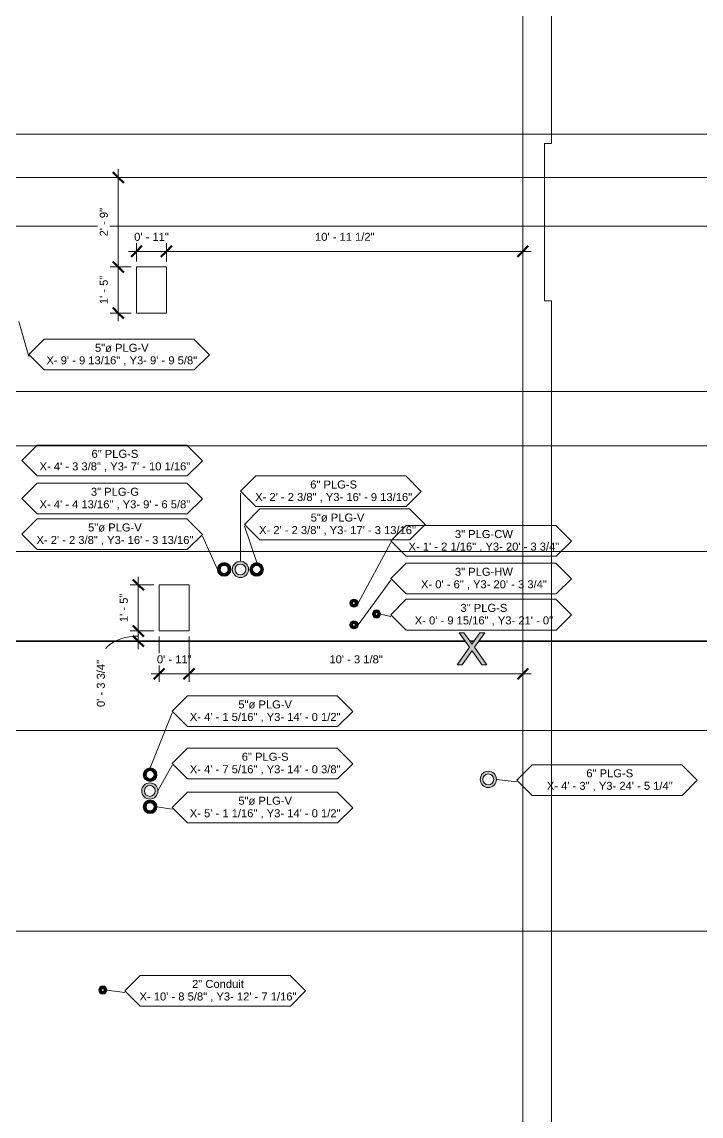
# Model space of a CAD drawing. Header units: inches. Extents: x -3670 to 241, y -250 to 1795.
# Drawn here: x -184.8 to 65.7, y 130.8 to 534.4 of the extents above; entities that cross this region are included whole.
import ezdxf

# ---------------------------------------------------------------- set-up
doc = ezdxf.new("R2010")
doc.units = ezdxf.units.IN
doc.header["$MEASUREMENT"] = 0
for name, color, linetype, lineweight in [('A-ANNO-DIMS', 211, 'Continuous', 9), ('A-ANNO-DIMS-32', 211, 'Continuous', 9), ('A-DETL-MBND', 5, 'Continuous', 9), ('A-FLOR', 252, 'Continuous', 18), ('A-GENM', 13, 'Continuous', 9), ('A-GENM-IDEN', 13, 'Continuous', 9), ('S-GRID', 1, 'Continuous', 9)]:
    doc.layers.add(name, color=color, linetype=linetype, lineweight=lineweight)
doc.styles.add('Arial_1', font='arial.ttf', dxfattribs={"height": 2.950599})
doc.dimstyles.new('Linear_-_3_32__QAQC', dxfattribs={"dimscale": 12, "dimtxt": 3, "dimasz": 0.333333, "dimexe": 0.25, "dimexo": 0.166667, "dimgap": 0.25, "dimtad": 1, "dimdec": 4, "dimrnd": 0.0625, "dimzin": 1, "dimdsep": 46, "dimlunit": 4, "dimtxsty": 'Arial_1', "dimblk1": 'OBLIQUE', "dimblk2": 'OBLIQUE', "dimsah": 1, "dimcen": 0.09, "dimdle": 0.25, "dimadec": 0, "dimazin": 0, "dimtfac": 1, "dimtdec": 4, "dimtix": 1, "dimtmove": 0, "dimatfit": 3, "dimfxl": 1, "dimtvp": 1, "dimtfill": 1, "dimfrac": 2, "dimtolj": 1, "dimtzin": 0, "dimarcsym": 2})
doc.dimstyles.new('Linear_-_3_32__QAQC_4', dxfattribs={"dimscale": 12, "dimtxt": 3, "dimasz": 0.333333, "dimexe": 0.25, "dimexo": 0.166667, "dimgap": 0.25, "dimtad": 1, "dimdec": 4, "dimrnd": 0.0625, "dimzin": 1, "dimdsep": 46, "dimlunit": 4, "dimtxsty": 'Arial_1', "dimblk1": 'OBLIQUE', "dimblk2": 'OBLIQUE', "dimsah": 1, "dimcen": 0.09, "dimdle": 0.25, "dimadec": 0, "dimazin": 0, "dimtfac": 1, "dimtdec": 4, "dimtix": 1, "dimtmove": 1, "dimatfit": 3, "dimfxl": 1, "dimtvp": 1, "dimtfill": 1, "dimfrac": 2, "dimtolj": 1, "dimtzin": 0, "dimarcsym": 2})

# ---------------------------------------------------------------- blocks, each defined once
blk = doc.blocks.new('TBC_Round Sleeve - Floor or Wall - TBC_Round Sleeve - Floor or Wall-1542574-01 - SECOND LEVEL - PENENTRATIONS')
at = {"layer": 'A-DETL-MBND'}
h = blk.add_hatch(color=256, dxfattribs=at)
h.paths.add_polyline_path([(-2.5, 0), (-2.41, -0.65), (-2.17, -1.25), (-1.77, -1.77), (-1.21, -2.18), (-0.65, -2.41), (0, -2.5), (0.65, -2.41), (1.25, -2.17), (1.77, -1.77), (2.17, -1.25), (2.41, -0.65), (2.5, 0), (2.41, 0.65), (2.17, 1.25), (1.77, 1.77), (1.25, 2.17), (0.65, 2.41), (0, 2.5), (-0.65, 2.41), (-1.25, 2.17), (-1.77, 1.77), (-2.17, 1.25), (-2.41, 0.65)], flags=0)
h.paths.add_polyline_path([(-1.5, 0), (-1.45, 0.39), (-1.3, 0.75), (-1.06, 1.06), (-0.75, 1.3), (-0.39, 1.45), (0, 1.5), (0.39, 1.45), (0.75, 1.3), (1.06, 1.06), (1.3, 0.75), (1.45, 0.39), (1.5, 0), (1.45, -0.39), (1.3, -0.75), (1.06, -1.06), (0.75, -1.3), (0.39, -1.45), (0, -1.5), (-0.39, -1.45), (-0.75, -1.3), (-1.06, -1.06), (-1.3, -0.75), (-1.45, -0.39)], flags=0)
for radius, start, end in [(2.5, 360, 180), (1.5, 0, 180), (2.5, 180, 360), (1.5, 180, 0)]:
    blk.add_arc((0, 0), radius, start, end, dxfattribs=at)
blk = doc.blocks.new('TBC_Round Sleeve - Floor or Wall - TBC_Round Sleeve - Floor or Wall-1542573-01 - SECOND LEVEL - PENENTRATIONS')
at = {"layer": 'A-DETL-MBND'}
h = blk.add_hatch(color=256, dxfattribs=at)
h.paths.add_polyline_path([(-1.5, 0), (-1.45, -0.39), (-1.3, -0.75), (-1.06, -1.06), (-0.75, -1.3), (-0.39, -1.45), (0, -1.5), (0.39, -1.45), (0.75, -1.3), (1.06, -1.06), (1.3, -0.75), (1.45, -0.39), (1.5, 0), (1.45, 0.39), (1.3, 0.75), (1.06, 1.06), (0.75, 1.3), (0.39, 1.45), (0, 1.5), (-0.39, 1.45), (-0.75, 1.3), (-1.06, 1.06), (-1.3, 0.75), (-1.45, 0.39)], flags=0)
h.paths.add_polyline_path([(-0.5, 0), (-0.48, 0.13), (-0.43, 0.25), (-0.35, 0.35), (-0.25, 0.43), (-0.13, 0.48), (0, 0.5), (0.13, 0.48), (0.25, 0.43), (0.35, 0.35), (0.43, 0.25), (0.48, 0.13), (0.5, 0), (0.48, -0.13), (0.43, -0.25), (0.35, -0.35), (0.25, -0.43), (0.13, -0.48), (0, -0.5), (-0.13, -0.48), (-0.25, -0.43), (-0.35, -0.35), (-0.43, -0.25), (-0.48, -0.13)], flags=0)
for radius, start, end in [(1.5, 360, 180), (0.5, 0, 180), (1.5, 180, 360), (0.5, 180, 0)]:
    blk.add_arc((0, 0), radius, start, end, dxfattribs=at)
blk = doc.blocks.new('TBC_Round Sleeve - Floor or Wall - TBC_Round Sleeve - Floor or Wall-1542575-01 - SECOND LEVEL - PENENTRATIONS')
at = {"layer": 'A-DETL-MBND'}
h = blk.add_hatch(color=256, dxfattribs=at)
h.paths.add_polyline_path([(-3, 0), (-2.9, -0.78), (-2.6, -1.5), (-2.12, -2.12), (-1.5, -2.6), (-0.78, -2.9), (0, -3), (0.78, -2.9), (1.5, -2.6), (2.12, -2.12), (2.6, -1.5), (2.9, -0.78), (3, 0), (2.9, 0.78), (2.6, 1.5), (2.12, 2.12), (1.5, 2.6), (0.78, 2.9), (0, 3), (-0.78, 2.9), (-1.5, 2.6), (-2.12, 2.12), (-2.6, 1.5), (-2.9, 0.78), (-2.97, 0.19)], flags=0)
h.paths.add_polyline_path([(-2, 0), (-1.93, 0.52), (-1.73, 1), (-1.41, 1.41), (-1, 1.73), (-0.52, 1.93), (0, 2), (0.52, 1.93), (1, 1.73), (1.41, 1.41), (1.73, 1), (1.93, 0.52), (2, 0), (1.93, -0.52), (1.73, -1), (1.41, -1.41), (1, -1.73), (0.52, -1.93), (0, -2), (-0.52, -1.93), (-1, -1.73), (-1.41, -1.41), (-1.73, -1), (-1.93, -0.52)], flags=0)
for radius, start, end in [(3, 360, 180), (2, 0, 180), (3, 180, 360), (2, 180, 0)]:
    blk.add_arc((0, 0), radius, start, end, dxfattribs=at)
blk = doc.blocks.new('Control_Line - TBC_3D ControlLine_X-1534453-01 - SECOND LEVEL - PENENTRATIONS')
at = {"layer": 'A-GENM'}
h = blk.add_hatch(color=256, dxfattribs=at)
h.paths.add_polyline_path([(3733.2, -0.13), (3735.49, -0.12), (3735.32, 0.13), (3655.53, 0.12), (3655.33, -0.02), (3655.47, -0.13), (3678.65, -0.13)], flags=0)
h.paths.add_polyline_path([(3738, -0.13), (3738, 0.13), (3737.09, 0.12), (3737.24, -0.11), (3737.25, -0.13), (3737.85, -0.13)], flags=0)
h.paths.add_polyline_path([(3653.52, -0.13), (3654, -0.12), (3654.11, -0.06), (3653.85, 0.13), (3491.31, 0.12), (3491.13, -0.13), (3615.68, -0.13)], flags=0)
h.paths.add_polyline_path([(3450.4, -0.13), (3486.29, -0.12), (3486.12, 0.13), (3242.11, 0.12), (3241.93, -0.13), (3442.53, -0.13)], flags=0)
h.paths.add_polyline_path([(3489.34, -0.13), (3489.51, 0.13), (3487.89, 0.12), (3488.04, -0.11), (3488.05, -0.13), (3488.65, -0.13)], flags=0)
h.paths.add_polyline_path([(3238.85, -0.13), (3240.14, -0.12), (3240.31, 0.13), (3238.69, 0.12), (3238.84, -0.11), (3238.85, -0.12)], flags=0)
h.paths.add_polyline_path([(3201.5, 0), (3201.5, 0), (3201.38, 0.13), (2992.9, 0.11), (2992.73, -0.13), (3201.38, -0.12), (3201.47, -0.03)], flags=0)
h.paths.add_polyline_path([(3237.09, -0.13), (3236.92, 0.13), (3201.62, 0.12), (3201.5, 0), (3201.63, -0.13), (3234.8, -0.13)], flags=0)
h.paths.add_polyline_path([(2985.6, -0.13), (2987.89, -0.12), (2987.72, 0.13), (2743.7, 0.11), (2743.53, -0.13), (2923.07, -0.13)], flags=0)
h.paths.add_polyline_path([(2990.94, -0.13), (2991.11, 0.13), (2989.5, 0.11), (2989.64, -0.11), (2989.65, -0.13), (2990.25, -0.13)], flags=0)
h.paths.add_polyline_path([(2741.05, -0.13), (2741.74, -0.12), (2741.91, 0.13), (2740.3, 0.11), (2740.44, -0.11), (2740.45, -0.13)], flags=0)
h.paths.add_polyline_path([(2734.17, -0.13), (2738.69, -0.12), (2738.52, 0.13), (2494.5, 0.11), (2494.33, -0.13), (2702.69, -0.13)], flags=0)
h.paths.add_polyline_path([(2489.49, -0.13), (2489.32, 0.13), (2245.3, 0.11), (2245.13, -0.13), (2487.2, -0.13)], flags=0)
h.paths.add_polyline_path([(2492.54, -0.13), (2492.71, 0.13), (2491.1, 0.11), (2491.24, -0.11), (2491.25, -0.13), (2491.85, -0.13)], flags=0)
h.paths.add_polyline_path([(2240.29, -0.13), (2240.12, 0.13), (1996.1, 0.11), (1995.93, -0.13), (2238, -0.13)], flags=0)
h.paths.add_polyline_path([(2243.34, -0.13), (2243.51, 0.13), (2241.9, 0.11), (2242.04, -0.11), (2242.05, -0.13), (2242.65, -0.13)], flags=0)
h.paths.add_polyline_path([(1991.09, -0.13), (1990.92, 0.13), (1746.9, 0.11), (1746.73, -0.13), (1988.8, -0.13)], flags=0)
h.paths.add_polyline_path([(1992.85, -0.13), (1994.14, -0.11), (1994.31, 0.13), (1992.7, 0.11), (1992.84, -0.11), (1992.85, -0.12)], flags=0)
h.paths.add_polyline_path([(1743.65, -0.13), (1744.94, -0.11), (1745.11, 0.13), (1743.5, 0.11), (1743.64, -0.11), (1743.64, -0.12)], flags=0)
h.paths.add_polyline_path([(1599.5, 0), (1599.37, 0.13), (1497.7, 0.12), (1497.53, -0.13), (1599.39, -0.11), (1599.5, -0.01)], flags=0)
h.paths.add_polyline_path([(1726.73, -0.13), (1741.89, -0.11), (1741.72, 0.13), (1599.62, 0.12), (1599.5, 0), (1599.62, -0.13), (1663.77, -0.13)], flags=0)
h.paths.add_polyline_path([(1474.87, -0.13), (1492.68, -0.11), (1492.52, 0.13), (1248.5, 0.12), (1248.33, -0.13), (1348.94, -0.13)], flags=0)
h.paths.add_polyline_path([(1494.45, -0.13), (1495.74, -0.11), (1495.91, 0.13), (1494.29, 0.12), (1494.44, -0.11), (1494.44, -0.12)], flags=0)
h.paths.add_polyline_path([(1245.25, -0.13), (1246.55, -0.11), (1246.71, 0.13), (1245.09, 0.12), (1245.24, -0.11), (1245.24, -0.12)], flags=0)
h.paths.add_polyline_path([(1223.01, -0.13), (1243.48, -0.11), (1243.32, 0.13), (999.3, 0.12), (999.13, -0.13), (1160.05, -0.13)], flags=0)
h.paths.add_polyline_path([(994.29, -0.13), (994.12, 0.13), (750.11, 0.12), (749.93, -0.13), (992, -0.13)], flags=0)
h.paths.add_polyline_path([(997.34, -0.13), (997.51, 0.13), (995.89, 0.12), (996.04, -0.11), (996.05, -0.13), (996.65, -0.13)], flags=0)
h.paths.add_polyline_path([(747.45, -0.13), (748.15, -0.11), (748.31, 0.13), (746.69, 0.12), (746.84, -0.11), (746.85, -0.13)], flags=0)
h.paths.add_polyline_path([(742.8, -0.13), (745.08, -0.11), (744.92, 0.13), (500.91, 0.12), (500.73, -0.13), (719.29, -0.13)], flags=0)
h.paths.add_polyline_path([(474, 0), (473.87, 0.13), (375.59, 0.12), (375.39, -0.02), (375.54, -0.13), (473.88, -0.12), (474, 0)], flags=0)
h.paths.add_polyline_path([(495.89, -0.13), (495.72, 0.13), (474.12, 0.12), (474, 0), (474.12, -0.13), (493.6, -0.13)], flags=0)
h.paths.add_polyline_path([(498.25, -0.13), (498.94, -0.12), (499.11, 0.13), (497.49, 0.12), (497.64, -0.11), (497.65, -0.13)], flags=0)
h.paths.add_polyline_path([(372.98, -0.13), (374.07, -0.12), (374.17, -0.06), (373.92, 0.13), (251.71, 0.12), (251.53, -0.13), (357.24, -0.13)], flags=0)
h.paths.add_polyline_path([(249.05, -0.13), (249.74, -0.12), (249.91, 0.13), (248.29, 0.12), (248.44, -0.11), (248.45, -0.13)], flags=0)
h.paths.add_polyline_path([(244.4, -0.13), (246.69, -0.12), (246.52, 0.13), (225.59, 0.12), (225.39, -0.02), (225.54, -0.13), (225.88, -0.13)], flags=0)
h.paths.add_polyline_path([(223.58, -0.13), (224.07, -0.12), (224.17, -0.06), (223.92, 0.13), (83.66, 0.12), (83.46, -0.02), (83.61, -0.13), (215.57, -0.13)], flags=0)
h.paths.add_polyline_path([(82.13, -0.13), (82.24, -0.06), (81.98, 0.13), (2.72, 0.12), (2.72, -0.13), (81.65, -0.13)], flags=0)
blk.add_hatch(color=256, dxfattribs=at).paths.add_polyline_path([(3485.06, -8.71), (3488.72, -3.54), (3492.38, -8.71), (3494.16, -8.71), (3489.6, -2.29), (3493.42, 3.1), (3491.62, 3.1), (3488.65, -1.1), (3487.92, 0.08), (3485.77, 3.1), (3484, 3.1), (3487.82, -2.27), (3483.26, -8.71)], flags=0)
for p, q in [((3486.12, 0.13), (3242.11, 0.13)), ((3485.77, 3.1), (3484, 3.1)), ((3484, 3.1), (3487.82, -2.27)), ((3487.92, 0.08), (3485.77, 3.1)), ((3489.51, 0.13), (3487.89, 0.13)), ((3488.65, -1.1), (3487.92, 0.08)), ((3489.49, 0.1), (3488.65, -1.1)), ((3491.62, 3.1), (3489.49, 0.1)), ((3489.6, -2.29), (3493.42, 3.1)), ((3653.85, 0.13), (3491.31, 0.13)), ((3493.42, 3.1), (3491.62, 3.1)), ((3241.93, -0.13), (3486.29, -0.13)), ((3487.82, -2.27), (3483.26, -8.71)), ((3488.02, -4.52), (3488.72, -3.54)), ((3488.05, -0.13), (3489.34, -0.13)), ((3488.72, -3.54), (3489.35, -4.43)), ((3494.16, -8.71), (3489.6, -2.29)), ((3491.13, -0.13), (3654, -0.13)), ((3485.06, -8.71), (3488.02, -4.52)), ((3489.35, -4.43), (3492.38, -8.71)), ((3483.26, -8.71), (3485.06, -8.71)), ((3492.38, -8.71), (3494.16, -8.71))]:
    blk.add_line(p, q, dxfattribs=at)
blk = doc.blocks.new('TBC_Sleeve Element Tag_v2 - Sleeves Located-1541821-01 - SECOND LEVEL - PENENTRATIONS')
at = {"layer": 'A-GENM-IDEN'}
for p, q in [((-0.423, 0.029), (-0.6, -0.148)), ((1.303, 0.029), (-0.423, 0.029)), ((1.482, -0.15), (1.303, 0.029)), ((-0.6, -0.148), (-0.423, -0.325)), ((1.307, -0.325), (1.482, -0.15)), ((-0.423, -0.325), (1.307, -0.325))]:
    blk.add_line(p, q, dxfattribs=at)
blk = doc.blocks.new('DIMBLOCK213-01 - SECOND LEVEL - PENENTRATIONS')
at = {"layer": 'A-ANNO-DIMS-32', "transparency": 16777216}
for p, q in [((-148.4, 477), (-152.23, 477)), ((-149.23, 480), (-149.23, 441)), ((-149.23, 477), (-148.4, 477)), ((-144.5, 444), (-152.23, 444)), ((-149.23, 444), (-144.5, 444))]:
    blk.add_line(p, q, dxfattribs=at)
at = {"layer": 'A-ANNO-DIMS-32', "lineweight": 50, "transparency": 16777216}
for p, q in [((-149.23, 477), (-151.23, 479)), ((-149.23, 477), (-147.23, 475)), ((-149.23, 444), (-151.23, 446)), ((-149.23, 444), (-147.23, 442))]:
    blk.add_line(p, q, dxfattribs=at)
at = {"layer": 'A-ANNO-DIMS-32', "color": 0, "transparency": 16777216, "insert": (-156.06, 455.26), "char_height": 2.951, "width": 12.5723, "attachment_point": 1, "rotation": 90, "line_spacing_factor": 0.938532, "style": 'Arial_1', "bg_fill": 3, "box_fill_scale": 1.25, "bg_fill_color": 0, "bg_fill_transparency": 0}
blk.add_mtext('2\' - 9"', dxfattribs=at)
blk = doc.blocks.new('_Oblique')
at = {"color": 0, "linetype": 'ByBlock', "lineweight": -2}
blk.add_line((-0.5, -0.5), (0.5, 0.5), dxfattribs=at)
blk = doc.blocks.new('DIMBLOCK214-01 - SECOND LEVEL - PENENTRATIONS')
at = {"layer": 'A-ANNO-DIMS-32', "transparency": 16777216}
for p, q in [((-144.5, 444), (-152.23, 444)), ((-149.23, 447), (-149.23, 424)), ((-149.23, 444), (-144.5, 444)), ((-144.5, 427), (-152.23, 427)), ((-149.23, 427), (-144.5, 427))]:
    blk.add_line(p, q, dxfattribs=at)
at = {"layer": 'A-ANNO-DIMS-32', "lineweight": 50, "transparency": 16777216}
for p, q in [((-149.23, 444), (-151.23, 446)), ((-149.23, 444), (-147.23, 442)), ((-149.23, 427), (-151.23, 429)), ((-149.23, 427), (-147.23, 425))]:
    blk.add_line(p, q, dxfattribs=at)
at = {"layer": 'A-ANNO-DIMS-32', "color": 0, "transparency": 16777216, "insert": (-156.06, 430.26), "char_height": 2.951, "width": 12.5723, "attachment_point": 1, "rotation": 90, "line_spacing_factor": 0.938532, "style": 'Arial_1', "bg_fill": 3, "box_fill_scale": 1.25, "bg_fill_color": 0, "bg_fill_transparency": 0}
blk.add_mtext('1\' - 5"', dxfattribs=at)
blk = doc.blocks.new('DIMBLOCK215-01 - SECOND LEVEL - PENENTRATIONS')
at = {"layer": 'A-ANNO-DIMS-32', "transparency": 16777216}
for p, q in [((-142.5, 446), (-142.5, 452.74)), ((-131.5, 446), (-131.5, 452.74)), ((-145.5, 449.74), (-131.5, 449.74)), ((-142.5, 449.74), (-142.5, 446)), ((-131.5, 449.74), (-131.5, 446))]:
    blk.add_line(p, q, dxfattribs=at)
at = {"layer": 'A-ANNO-DIMS-32', "lineweight": 50, "transparency": 16777216}
for p, q in [((-142.5, 449.74), (-144.5, 447.74)), ((-142.5, 449.74), (-140.5, 451.74)), ((-131.5, 449.74), (-133.5, 447.74)), ((-131.5, 449.74), (-129.5, 451.74))]:
    blk.add_line(p, q, dxfattribs=at)
at = {"layer": 'A-ANNO-DIMS-32', "color": 0, "transparency": 16777216, "insert": (-143.37, 456.57), "char_height": 2.951, "width": 15.2862, "attachment_point": 1, "line_spacing_factor": 0.938532, "style": 'Arial_1', "bg_fill": 3, "box_fill_scale": 1.25, "bg_fill_color": 0, "bg_fill_transparency": 0}
blk.add_mtext('0\' - 11"', dxfattribs=at)
blk = doc.blocks.new('DIMBLOCK216-01 - SECOND LEVEL - PENENTRATIONS')
at = {"layer": 'A-ANNO-DIMS-32', "transparency": 16777216}
for p, q in [((-131.5, 446), (-131.5, 452.74)), ((-131.5, 449.74), (3, 449.74)), ((-131.5, 449.74), (-131.5, 446)), ((0, 450.57), (0, 446.74)), ((0, 449.74), (0, 450.57))]:
    blk.add_line(p, q, dxfattribs=at)
at = {"layer": 'A-ANNO-DIMS-32', "lineweight": 50, "transparency": 16777216}
for p, q in [((-131.5, 449.74), (-133.5, 447.74)), ((-131.5, 449.74), (-129.5, 451.74)), ((0, 449.74), (-2, 447.74)), ((0, 449.74), (2, 451.74))]:
    blk.add_line(p, q, dxfattribs=at)
at = {"layer": 'A-ANNO-DIMS-32', "color": 0, "transparency": 16777216, "insert": (-76.67, 456.57), "char_height": 2.9506, "width": 26.1969, "attachment_point": 1, "line_spacing_factor": 0.938532, "style": 'Arial_1', "bg_fill": 3, "box_fill_scale": 1.25, "bg_fill_color": 0, "bg_fill_transparency": 0}
blk.add_mtext('10\' - 11 1/2"', dxfattribs=at)
blk = doc.blocks.new('DIMBLOCK217-01 - SECOND LEVEL - PENENTRATIONS')
at = {"layer": 'A-ANNO-DIMS-32', "transparency": 16777216}
for p, q in [((-134.12, 307.75), (-134.12, 290.94)), ((-134.12, 293.94), (-134.12, 307.75)), ((-123.12, 307.75), (-123.12, 290.94)), ((-123.12, 293.94), (-123.12, 307.75)), ((-137.12, 293.94), (-123.12, 293.94))]:
    blk.add_line(p, q, dxfattribs=at)
at = {"layer": 'A-ANNO-DIMS-32', "lineweight": 50, "transparency": 16777216}
for p, q in [((-134.12, 293.94), (-132.12, 295.94)), ((-123.12, 293.94), (-121.12, 295.94)), ((-134.12, 293.94), (-136.12, 291.94)), ((-123.12, 293.94), (-125.12, 291.94))]:
    blk.add_line(p, q, dxfattribs=at)
at = {"layer": 'A-ANNO-DIMS-32', "color": 0, "transparency": 16777216, "insert": (-134.98, 300.76), "char_height": 2.951, "width": 15.2862, "attachment_point": 1, "line_spacing_factor": 0.938532, "style": 'Arial_1', "bg_fill": 3, "box_fill_scale": 1.25, "bg_fill_color": 0, "bg_fill_transparency": 0}
blk.add_mtext('0\' - 11"', dxfattribs=at)
blk = doc.blocks.new('DIMBLOCK218-01 - SECOND LEVEL - PENENTRATIONS')
at = {"layer": 'A-ANNO-DIMS-32', "transparency": 16777216}
for p, q in [((-123.12, 307.75), (-123.12, 290.94)), ((-123.12, 293.94), (-123.12, 307.75)), ((0, 294.76), (0, 290.94)), ((0, 293.94), (0, 294.76)), ((-123.12, 293.94), (3, 293.94))]:
    blk.add_line(p, q, dxfattribs=at)
at = {"layer": 'A-ANNO-DIMS-32', "lineweight": 50, "transparency": 16777216}
for p, q in [((-123.12, 293.94), (-121.12, 295.94)), ((0, 293.94), (2, 295.94)), ((-123.12, 293.94), (-125.12, 291.94)), ((0, 293.94), (-2, 291.94))]:
    blk.add_line(p, q, dxfattribs=at)
at = {"layer": 'A-ANNO-DIMS-32', "color": 0, "transparency": 16777216, "insert": (-71.34, 300.76), "char_height": 2.9506, "width": 23.4831, "attachment_point": 1, "line_spacing_factor": 0.938532, "style": 'Arial_1', "bg_fill": 3, "box_fill_scale": 1.25, "bg_fill_color": 0, "bg_fill_transparency": 0}
blk.add_mtext('10\' - 3 1/8"', dxfattribs=at)
blk = doc.blocks.new('DIMBLOCK219-01 - SECOND LEVEL - PENENTRATIONS')
at = {"layer": 'A-ANNO-DIMS-32', "lineweight": 50, "transparency": 16777216}
for p, q in [((-141.84, 326.75), (-143.84, 328.75)), ((-141.84, 326.75), (-139.84, 324.75)), ((-141.84, 309.75), (-143.84, 311.75)), ((-141.84, 309.75), (-139.84, 307.75))]:
    blk.add_line(p, q, dxfattribs=at)
at = {"layer": 'A-ANNO-DIMS-32', "transparency": 16777216}
for p, q in [((-141.84, 329.75), (-141.84, 309.75)), ((-136.12, 326.75), (-144.84, 326.75)), ((-141.84, 326.75), (-136.12, 326.75)), ((-136.12, 309.75), (-144.84, 309.75)), ((-141.84, 309.75), (-136.12, 309.75))]:
    blk.add_line(p, q, dxfattribs=at)
at = {"layer": 'A-ANNO-DIMS-32', "color": 0, "transparency": 16777216, "insert": (-148.67, 313.01), "char_height": 2.951, "width": 12.5723, "attachment_point": 1, "rotation": 90, "line_spacing_factor": 0.938532, "style": 'Arial_1', "bg_fill": 3, "box_fill_scale": 1.25, "bg_fill_color": 0, "bg_fill_transparency": 0}
blk.add_mtext('1\' - 5"', dxfattribs=at)
blk = doc.blocks.new('DIMBLOCK220-01 - SECOND LEVEL - PENENTRATIONS')
at = {"layer": 'A-ANNO-DIMS-32', "lineweight": 50, "transparency": 16777216}
for p, q in [((-141.84, 309.75), (-143.84, 311.75)), ((-141.84, 306), (-143.84, 308)), ((-141.84, 309.75), (-139.84, 307.75)), ((-141.84, 306), (-139.84, 304))]:
    blk.add_line(p, q, dxfattribs=at)
at = {"layer": 'A-ANNO-DIMS-32', "transparency": 16777216}
for p, q in [((-136.12, 309.75), (-144.84, 309.75)), ((-141.84, 309.75), (-141.84, 303)), ((-141.84, 309.75), (-136.12, 309.75)), ((-141.01, 306), (-144.84, 306)), ((-141.84, 306), (-141.01, 306))]:
    blk.add_line(p, q, dxfattribs=at)
blk.add_ellipse((-141.84, 299), major_axis=(13.78, 0), ratio=0.644006, start_param=1.570796, end_param=3.141593, dxfattribs=at)
at = {"layer": 'A-ANNO-DIMS-32', "color": 0, "transparency": 16777216, "insert": (-157.14, 281.69), "char_height": 2.9506, "width": 20.7692, "attachment_point": 1, "rotation": 90, "line_spacing_factor": 0.938532, "style": 'Arial_1', "bg_fill": 3, "box_fill_scale": 1.25, "bg_fill_color": 0, "bg_fill_transparency": 0}
blk.add_mtext('0\' - 3 3/4"', dxfattribs=at)

msp = doc.modelspace()

# ---------------------------------------------------------------- linework, layer by layer
at = {"layer": 'A-FLOR'}
for p, q in [((10.5, 489.5), (10.5, 829.72372)), ((8, 431.5), (8, 489.5)), ((8, 489.5), (10.5, 489.5)), ((-142.5, 444), (-131.5, 444)), ((-142.5, 427), (-142.5, 444)), ((-131.5, 444), (-131.5, 427)), ((10.5, 431.5), (8, 431.5)), ((10.5, 306.12074), (10.5, 431.5)), ((-131.5, 427), (-142.5, 427)), ((-134.115, 309.75), (-134.115, 326.75)), ((-134.115, 326.75), (-123.115, 326.75)), ((-123.115, 326.75), (-123.115, 309.75)), ((-123.115, 309.75), (-134.115, 309.75)), ((10.5, -17.5), (10.5, 305.87999))]:
    msp.add_line(p, q, dxfattribs=at)
for centre, radius, start, end in [((-110.17749, 332.4366), 2.5, 90, 270), ((-110.17749, 332.4366), 2.5, 270, 90), ((-104.17749, 332.4366), 3, 90, 270), ((-104.17749, 332.4366), 3, 270, 90), ((-98.17749, 332.4366), 2.5, 90, 270), ((-98.17749, 332.4366), 2.5, 270, 90), ((-62.30371, 320), 1.5, 90, 270), ((-62.30371, 320), 1.5, 270, 90), ((-53.98454, 316.00039), 1.5, 90, 270), ((-53.98454, 316.00039), 1.5, 270, 90), ((-62.30371, 312), 1.5, 90, 270), ((-62.30371, 312), 1.5, 270, 90), ((-137.49415, 256.736), 2.5, 90, 270), ((-137.49415, 256.736), 2.5, 270, 90), ((-12.75091, 255.00047), 3, 90, 270), ((-12.75091, 255.00047), 3, 270, 90), ((-137.59897, 250.73653), 3, 90, 270), ((-137.59897, 250.73653), 3, 270, 90), ((-137.49, 244.88044), 2.5, 90, 270), ((-137.49, 244.88044), 2.5, 270, 90), ((-154.92029, 177.31294), 1.5, 90, 270), ((-154.92029, 177.31294), 1.5, 270, 90)]:
    msp.add_arc(centre, radius, start, end, dxfattribs=at)
at = {"layer": 'A-GENM-IDEN'}
for p, q in [((-185.88642, 423.82816), (-182.25187, 411.01553)), ((-104.17749, 335.4366), (-104.10806, 360.60457)), ((-98.17749, 334.9366), (-102.68221, 348.41787)), ((-112.67749, 332.4366), (-118.17607, 344.76444)), ((-60.80371, 320), (-48.68889, 342.3289)), ((-60.80371, 312), (-48.68889, 328.41932)), ((-52.48454, 316.00039), (-48.68889, 315.10374)), ((-137.49415, 259.236), (-129.36441, 279.50309)), ((-134.59897, 250.73653), (-129.36441, 260.21104)), ((-9.75091, 255.00047), (-2.26797, 254.10383)), ((-134.99, 244.88044), (-129.36441, 243.98379)), ((-153.42029, 177.31294), (-146.77013, 176.4163))]:
    msp.add_line(p, q, dxfattribs=at)
at = {"layer": 'S-GRID'}
for p, q in [((0, 1782.99758), (0, -238.35436)), ((-3580, 493), (228, 493)), ((-3580, 477), (228, 477)), ((-3580, 459), (228, 459)), ((-3580, 398), (228, 398)), ((-3580, 378), (228, 378)), ((-3580, 339), (226, 339)), ((228, 273), (-3580, 273)), ((228, 199), (-3580, 199))]:
    msp.add_line(p, q, dxfattribs=at)

# ---------------------------------------------------------------- block references
at = {"layer": 'A-GENM', "rotation": 90}
for name, p in [('TBC_Round Sleeve - Floor or Wall - TBC_Round Sleeve - Floor or Wall-1542574-01 - SECOND LEVEL - PENENTRATIONS', (-110.17749, 332.4366)), ('TBC_Round Sleeve - Floor or Wall - TBC_Round Sleeve - Floor or Wall-1542575-01 - SECOND LEVEL - PENENTRATIONS', (-104.17749, 332.4366)), ('TBC_Round Sleeve - Floor or Wall - TBC_Round Sleeve - Floor or Wall-1542574-01 - SECOND LEVEL - PENENTRATIONS', (-98.17749, 332.4366)), ('TBC_Round Sleeve - Floor or Wall - TBC_Round Sleeve - Floor or Wall-1542573-01 - SECOND LEVEL - PENENTRATIONS', (-62.30371, 320)), ('TBC_Round Sleeve - Floor or Wall - TBC_Round Sleeve - Floor or Wall-1542573-01 - SECOND LEVEL - PENENTRATIONS', (-53.98454, 316.00039)), ('TBC_Round Sleeve - Floor or Wall - TBC_Round Sleeve - Floor or Wall-1542573-01 - SECOND LEVEL - PENENTRATIONS', (-62.30371, 312)), ('TBC_Round Sleeve - Floor or Wall - TBC_Round Sleeve - Floor or Wall-1542574-01 - SECOND LEVEL - PENENTRATIONS', (-137.49415, 256.736)), ('TBC_Round Sleeve - Floor or Wall - TBC_Round Sleeve - Floor or Wall-1542575-01 - SECOND LEVEL - PENENTRATIONS', (-12.75091, 255.00047)), ('TBC_Round Sleeve - Floor or Wall - TBC_Round Sleeve - Floor or Wall-1542575-01 - SECOND LEVEL - PENENTRATIONS', (-137.59897, 250.73653)), ('TBC_Round Sleeve - Floor or Wall - TBC_Round Sleeve - Floor or Wall-1542574-01 - SECOND LEVEL - PENENTRATIONS', (-137.49, 244.88044)), ('TBC_Round Sleeve - Floor or Wall - TBC_Round Sleeve - Floor or Wall-1542573-01 - SECOND LEVEL - PENENTRATIONS', (-154.92029, 177.31294))]:
    msp.add_blockref(name, p, dxfattribs=at)
at = {"layer": 'A-GENM'}
msp.add_blockref('Control_Line - TBC_3D ControlLine_X-1534453-01 - SECOND LEVEL - PENENTRATIONS', (-3507.5, 306), dxfattribs=at)
at = {"layer": 'A-GENM-IDEN', "xscale": 31.99999999999999, "yscale": 31.99999999999999, "zscale": 31.99999999999999}
for p in [(-163.06495, 416.39744), (-165.59666, 377.30019), (-165.59666, 363.30816), (-84.92114, 365.98648), (-83.49529, 353.79979), (-165.59666, 350.14635), (-29.50197, 347.71082), (-29.50197, 333.80123), (-29.50197, 320.48566), (-110.17749, 284.88501), (-110.17749, 265.59295), (16.91895, 259.48574), (-110.17749, 249.36571), (-127.58321, 181.79821)]:
    msp.add_blockref('TBC_Sleeve Element Tag_v2 - Sleeves Located-1541821-01 - SECOND LEVEL - PENENTRATIONS', p, dxfattribs=at)

# ---------------------------------------------------------------- texts
at = {"layer": 'A-GENM-IDEN', "char_height": 2.9505988, "attachment_point": 2, "line_spacing_factor": 0.938532, "style": 'Arial_1'}
for s, insert, width in [('5"ø PLG-V\\PX- 9\' - 9 13/16" , Y3- 9\' - 9 5/8"', (-147.93638, 415.63985), 66.096), ('6" PLG-S\\PX- 4\' - 3 3/8" , Y3- 7\' - 10 1/16"', (-150.46809, 376.5426), 66.096), ('6" PLG-S\\PX- 2\' - 2 3/8" , Y3- 16\' - 9 13/16"', (-69.79257, 365.2289), 68.832), ('3" PLG-G\\PX- 4\' - 4 13/16" , Y3- 9\' - 6 5/8"', (-150.46809, 362.55057), 66.096), ('5"ø PLG-V\\PX- 2\' - 2 3/8" , Y3- 17\' - 3 13/16"', (-68.36672, 353.0422), 68.832), ('5"ø PLG-V\\PX- 2\' - 2 3/8" , Y3- 16\' - 3 13/16"', (-150.46809, 349.38877), 68.832), ('3" PLG-CW\\PX- 1\' - 2 1/16" , Y3- 20\' - 3 3/4"', (-14.3734, 346.95323), 66.096), ('3" PLG-HW\\PX- 0\' - 6" , Y3- 20\' - 3 3/4"', (-14.3734, 333.04365), 55.152), ('3" PLG-S\\PX- 0\' - 9 15/16" , Y3- 21\' - 0"', (-14.3734, 319.72807), 60.624), ('5"ø PLG-V\\PX- 4\' - 1 5/16" , Y3- 14\' - 0 1/2"', (-95.04892, 284.12742), 66.096), ('6" PLG-S\\PX- 4\' - 7 5/16" , Y3- 14\' - 0 3/8"', (-95.04892, 264.83536), 66.096), ('6" PLG-S\\PX- 4\' - 3" , Y3- 24\' - 5 1/4"', (32.04752, 258.72815), 55.152), ('5"ø PLG-V\\PX- 5\' - 1 1/16" , Y3- 14\' - 0 1/2"', (-95.04892, 248.60812), 66.096), ('2" Conduit\\PX- 10\' - 8 5/8" , Y3- 12\' - 7 1/16"', (-112.45464, 181.04062), 68.832)]:
    msp.add_mtext(s, dxfattribs=dict(at, insert=insert, width=width))

# ---------------------------------------------------------------- next in the draw order: dimensions: what is measured, and where the dimension line sits
at = {"layer": 'A-ANNO-DIMS'}
dim = msp.add_linear_dim(base=(-149.2311, 444), p1=(-146.40267, 477), p2=(-142.5, 444), angle=90, dimstyle='Linear_-_3_32__QAQC', override={"dimpost": '<>', "dimfxl": 33.229969}, dxfattribs=at)
dim.commit()
dim.dimension.update_dxf_attribs({"geometry": 'DIMBLOCK213-01 - SECOND LEVEL - PENENTRATIONS', "text_midpoint": (-153.7376, 460.5)})
dim = msp.add_linear_dim(base=(-123.115, 293.93542), p1=(-134.115, 309.75), p2=(-123.115, 309.75), dimstyle='Linear_-_3_32__QAQC', override={"dimpost": '<>', "dimfxl": 11}, dxfattribs=at)
dim.commit()
dim.dimension.update_dxf_attribs({"geometry": 'DIMBLOCK217-01 - SECOND LEVEL - PENENTRATIONS', "text_midpoint": (-128.615, 298.44192)})

# ---------------------------------------------------------------- next in the draw order: dimensions: what is measured, and where the dimension line sits
for base, p1, p2, picture, middle in [((-149.2311, 427), (-142.5, 444), (-142.5, 427), 'DIMBLOCK214-01 - SECOND LEVEL - PENENTRATIONS', (-153.7376, 435.5)), ((-141.84123, 309.75), (-134.115, 326.75), (-134.115, 309.75), 'DIMBLOCK219-01 - SECOND LEVEL - PENENTRATIONS', (-146.34772, 318.25))]:
    dim = msp.add_linear_dim(base=base, p1=p1, p2=p2, angle=90, dimstyle='Linear_-_3_32__QAQC', override={"dimpost": '<>', "dimfxl": 17}, dxfattribs=at)
    dim.commit()
    dim.dimension.update_dxf_attribs({"geometry": picture, "text_midpoint": middle})
dim = msp.add_linear_dim(base=(0, 293.93542), p1=(-123.115, 309.75), p2=(0, 296.76385), dimstyle='Linear_-_3_32__QAQC', override={"dimpost": '<>', "dimfxl": 123.797994}, dxfattribs=at)
dim.commit()
dim.dimension.update_dxf_attribs({"geometry": 'DIMBLOCK218-01 - SECOND LEVEL - PENENTRATIONS', "text_midpoint": (-61.5575, 298.46205)})

# ---------------------------------------------------------------- next in the draw order: dimensions: what is measured, and where the dimension line sits
dim = msp.add_linear_dim(base=(-131.5, 449.73994), p1=(-142.5, 444), p2=(-131.5, 444), dimstyle='Linear_-_3_32__QAQC', override={"dimpost": '<>', "dimfxl": 11}, dxfattribs=at)
dim.commit()
dim.dimension.update_dxf_attribs({"geometry": 'DIMBLOCK215-01 - SECOND LEVEL - PENENTRATIONS', "text_midpoint": (-137, 454.24643)})
dim = msp.add_linear_dim(base=(-141.84123, 306), p1=(-134.115, 309.75), p2=(-139.0128, 306), angle=90, dimstyle='Linear_-_3_32__QAQC_4', override={"dimpost": '<>', "dimfxl": 6.168546}, dxfattribs=at)
dim.commit()
dim.dimension.update_dxf_attribs({"geometry": 'DIMBLOCK220-01 - SECOND LEVEL - PENENTRATIONS', "text_midpoint": (-155.1736, 292.07777), "dimtype": 160, "text_rotation": 90})

# ---------------------------------------------------------------- next in the draw order: dimensions: what is measured, and where the dimension line sits
dim = msp.add_linear_dim(base=(0, 449.73994), p1=(-131.5, 444), p2=(0, 452.56836), dimstyle='Linear_-_3_32__QAQC', override={"dimpost": '<>', "dimfxl": 131.778856}, dxfattribs=at)
dim.commit()
dim.dimension.update_dxf_attribs({"geometry": 'DIMBLOCK216-01 - SECOND LEVEL - PENENTRATIONS', "text_midpoint": (-65.75, 454.26555)})

doc.saveas('drawing.dxf')
